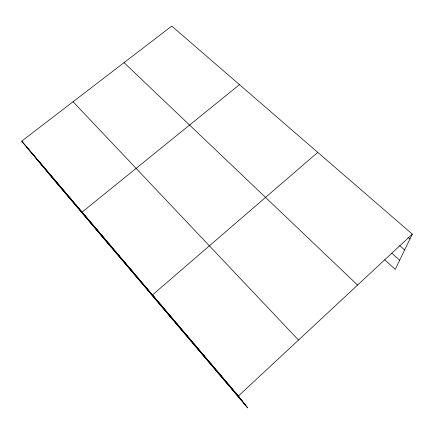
<?xml version="1.0" encoding="UTF-8"?>
<svg xmlns="http://www.w3.org/2000/svg" width="434" height="434" viewBox="0 0 434 434"><rect width="100%" height="100%" fill="white"/><g stroke="black" fill="none" stroke-linecap="round" stroke-linejoin="round"><path stroke-width="0.65" d="M21.7 141.131L238.391 396.041L247.716 407.922L57.006 183.403L21.7 141.131L171.75 26.078L412.3 234.132L395.244 269.389L384.692 259.809M238.391 396.041L412.3 234.132M317.759 152.361L152.459 294.957L173.665 320.742M239.47 84.652L82.059 212.139L111.467 247.521M407.971 237.23L409.962 238.966M399.66 245.568L404.64 249.968M391.674 253.109L399.654 260.27M124.059 62.648L357.578 285.078M73.075 101.74L298.516 340.066M26.441 146.806L239.682 397.685M37.351 159.869L242.606 401.412M47.713 172.271L245.324 404.873M38.886 161.345L43.422 166.786M33.071 154.509L37.682 160.032M75.608 204.55L79.677 209.443M69.256 197.079L73.411 202.07M63.001 189.718L67.237 194.806M50.762 175.325L55.156 180.593M56.838 182.464L61.156 187.645M44.778 168.283L49.248 173.643M108.88 243.691L112.477 248.026M102.017 235.619L105.712 240.073M95.263 227.671L99.055 232.239M130.14 268.7L133.406 272.65M122.941 260.226L126.321 264.317M115.856 251.894L119.345 256.109M144.896 286.06L147.923 289.733M137.459 277.31L140.605 281.124M160.385 304.277L163.151 307.646M168.446 313.76L171.072 316.966M185.003 333.236L187.331 336.095M176.654 323.417L179.128 326.449M193.504 343.234L195.674 345.909M202.157 353.417L204.164 355.896M210.967 363.779L212.806 366.063M219.94 374.336L221.6 376.414M229.081 385.088L230.557 386.954"/></g></svg>
